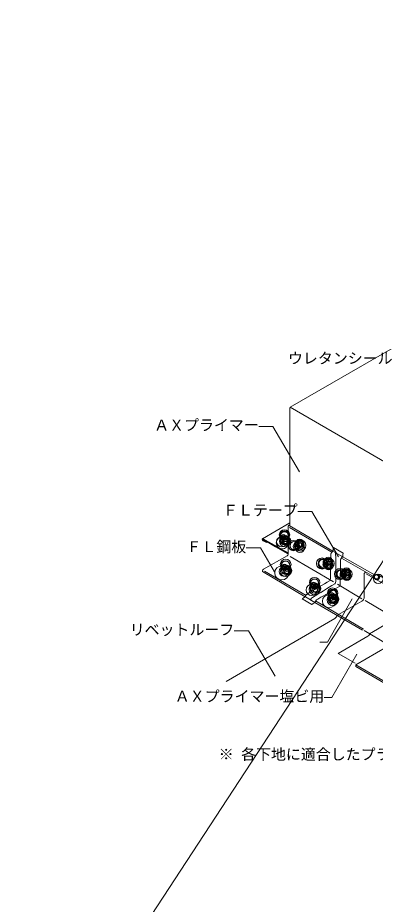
# Model space of a CAD drawing. Units: millimetres, scale not verified. Extents: x -167977 to 14576, y -41718 to 140835.
# Drawn here: x -383 to -96, y -358 to 355 of the extents above; entities that cross this region are included whole.
import ezdxf
from ezdxf.enums import TextEntityAlignment as Align

# ---------------------------------------------------------------- set-up
doc = ezdxf.new("R2010")
doc.units = ezdxf.units.MM
doc.header["$LTSCALE"] = 3
doc.layers.add('0-0_レイヤー 2', color=7, linetype='Continuous', lineweight=9)
doc.layers.add('0-1_レイヤー 1', color=7, linetype='Continuous', lineweight=18)
doc.styles.add('ＭＳ ゴシック', font='')
doc.styles.get('ＭＳ ゴシック').set_extended_font_data('MS Gothic')

# ---------------------------------------------------------------- blocks, each defined once
blk = doc.blocks.new('AIGNBL0201006A')
at = {"layer": '0-1_レイヤー 1'}
blk.add_line((497.28, 234.96), (472.38, 220.44), dxfattribs=at)
blk.add_circle((-76115.981, 49944.573), 91276.444, dxfattribs=at)
blk = doc.blocks.new('AIGNBL0203001D')
at = {"layer": '0-1_レイヤー 1'}
for centre, radius in [((451.002, 271.584), 5.3), ((452.848, 274.224), 2.087), ((455.568, 273.226), 3.319), ((454.766, 274.41), 1.892)]:
    blk.add_circle(centre, radius, dxfattribs=at)
blk = doc.blocks.new('AIGNBL0203001E')
at = {"layer": '0-1_レイヤー 1'}
for centre, radius in [((453.845, 277.998), 4.175), ((453.706, 277.345), 3.513), ((453.881, 277.815), 3.376), ((453.765, 277.439), 2.999), ((452.949, 276.187), 2.132), ((453.885, 272.56), 4.493), ((454.03, 273.235), 3.812), ((453.859, 273.525), 3.376), ((453.975, 273.901), 2.999), ((452.772, 275.074), 1.748), ((452.173, 275.44), 1.061), ((453.101, 276.064), 1.475), ((452.927, 275.488), 1.205), ((452.587, 275.676), 0.833), ((454.639, 275.276), 1.475), ((455.006, 275.097), 1.71), ((455.079, 275.781), 1.638), ((454.813, 275.852), 1.205), ((455.153, 275.664), 0.833), ((455.645, 275.436), 0.986)]:
    blk.add_circle(centre, radius, dxfattribs=at)
blk = doc.blocks.new('AIGNBL0202001C')
at = {"layer": '0-1_レイヤー 1'}
for name in ['AIGNBL0203001E', 'AIGNBL0203001D']:
    blk.add_blockref(name, (0, 0), dxfattribs=at)
blk = doc.blocks.new('AIGNBL0203001A')
at = {"layer": '0-1_レイヤー 1'}
for centre, radius in [((465.014, 295.068), 3.319), ((465.235, 291.717), 3.459), ((464.871, 291.905), 3.05), ((464.507, 294.645), 2.668)]:
    blk.add_circle(centre, radius, dxfattribs=at)
blk = doc.blocks.new('AIGNBL0203001B')
at = {"layer": '0-1_レイヤー 1'}
for centre, radius in [((459.88, 293.355), 4.493), ((460.555, 293.21), 3.812), ((460.592, 293.4), 3.219), ((462.087, 292.642), 1.543), ((462.394, 294.468), 1.748), ((462.417, 292.234), 1.71), ((462.345, 294.343), 1.228), ((465.318, 293.395), 4.175), ((464.665, 293.534), 3.513), ((464.548, 293.4), 3.219), ((463.507, 294.291), 2.132), ((463.101, 292.161), 1.638), ((463.053, 294.158), 1.543), ((462.795, 292.457), 1.228), ((462.76, 295.067), 1.061), ((462.756, 291.595), 0.986), ((462.57, 294.743), 0.786), ((462.57, 292.057), 0.786)]:
    blk.add_circle(centre, radius, dxfattribs=at)
blk = doc.blocks.new('AIGNBL02020019')
at = {"layer": '0-1_レイヤー 1'}
for name in ['AIGNBL0203001B', 'AIGNBL0203001A']:
    blk.add_blockref(name, (0, 0), dxfattribs=at)
blk = doc.blocks.new('AIGNBL02030026')
at = {"layer": '0-1_レイヤー 1'}
for centre, radius in [((413.401, 318.46), 4.809), ((412.966, 319.464), 4.116), ((416.928, 320.026), 3.319), ((416.505, 320.533), 2.668)]:
    blk.add_circle(centre, radius, dxfattribs=at)
blk = doc.blocks.new('AIGNBL02030027')
at = {"layer": '0-1_レイヤー 1'}
for centre, radius in [((415.205, 324.858), 4.175), ((415.241, 324.675), 3.376), ((415.255, 319.722), 4.175), ((415.066, 324.205), 3.513), ((415.219, 320.385), 3.376), ((415.394, 320.375), 3.513), ((415.125, 324.299), 2.999), ((414.302, 323.029), 2.113), ((415.335, 320.761), 2.999), ((414.029, 321.932), 1.648), ((413.498, 322.287), 1.026), ((414.461, 322.924), 1.475), ((414.287, 322.348), 1.205), ((413.947, 322.536), 0.833), ((416.158, 321.551), 2.113), ((415.999, 322.136), 1.475), ((416.431, 322.648), 1.648), ((416.173, 322.712), 1.205), ((416.513, 322.524), 0.833), ((416.962, 322.293), 1.026)]:
    blk.add_circle(centre, radius, dxfattribs=at)
blk = doc.blocks.new('AIGNBL02020025')
at = {"layer": '0-1_レイヤー 1'}
for name in ['AIGNBL02030027', 'AIGNBL02030026']:
    blk.add_blockref(name, (0, 0), dxfattribs=at)
blk = doc.blocks.new('AIGNBL02030014')
at = {"layer": '0-1_レイヤー 1'}
for centre, radius in [((427.334, 318.048), 3.319), ((427.626, 314.449), 3.664), ((426.827, 317.625), 2.668), ((425.906, 315.371), 1.715)]:
    blk.add_circle(centre, radius, dxfattribs=at)
blk = doc.blocks.new('AIGNBL02030015')
at = {"layer": '0-1_レイヤー 1'}
for centre, radius in [((422.502, 316.325), 4.175), ((422.832, 316.32), 3.236), ((423.155, 316.186), 3.513), ((424.313, 315.429), 2.132), ((424.436, 315.581), 1.475), ((424.719, 317.559), 1.638), ((424.605, 317.263), 1.228), ((427.94, 316.365), 4.493), ((427.265, 316.51), 3.812), ((426.973, 316.34), 3.375), ((426.292, 316.475), 2.692), ((425.426, 315.252), 1.748), ((425.403, 317.486), 1.71), ((425.313, 317.078), 1.543), ((425.012, 315.407), 1.205), ((424.824, 315.067), 0.833), ((425.06, 314.653), 1.061), ((424.83, 317.663), 0.786), ((425.064, 318.125), 0.986)]:
    blk.add_circle(centre, radius, dxfattribs=at)
blk = doc.blocks.new('AIGNBL02020013')
at = {"layer": '0-1_レイヤー 1'}
for name in ['AIGNBL02030014', 'AIGNBL02030015']:
    blk.add_blockref(name, (0, 0), dxfattribs=at)
blk = doc.blocks.new('AIGNBL02030020')
at = {"layer": '0-1_レイヤー 1'}
for centre, radius in [((450.554, 303.588), 3.319), ((450.775, 300.237), 3.459), ((450.411, 300.425), 3.05), ((450.047, 303.165), 2.668)]:
    blk.add_circle(centre, radius, dxfattribs=at)
blk = doc.blocks.new('AIGNBL02030021')
at = {"layer": '0-1_レイヤー 1'}
for centre, radius in [((445.42, 301.875), 4.493), ((446.095, 301.73), 3.812), ((446.072, 301.92), 3.219), ((447.567, 301.162), 1.543), ((447.934, 302.988), 1.748), ((447.957, 300.754), 1.71), ((447.825, 302.863), 1.228), ((450.858, 301.915), 4.175), ((450.205, 302.054), 3.513), ((450.028, 301.92), 3.219), ((449.047, 302.811), 2.132), ((448.533, 302.678), 1.543), ((448.641, 300.681), 1.638), ((448.275, 300.977), 1.228), ((448.3, 303.587), 1.061), ((448.05, 303.263), 0.786), ((448.05, 300.577), 0.786), ((448.296, 300.115), 0.986)]:
    blk.add_circle(centre, radius, dxfattribs=at)
blk = doc.blocks.new('AIGNBL0202001F')
at = {"layer": '0-1_レイヤー 1'}
for name in ['AIGNBL02030020', 'AIGNBL02030021']:
    blk.add_blockref(name, (0, 0), dxfattribs=at)
blk = doc.blocks.new('AIGNBL02030023')
at = {"layer": '0-1_レイヤー 1'}
for centre, radius in [((437.106, 280.618), 4.539), ((438.431, 283.114), 1.715), ((441.108, 281.746), 3.319), ((440.254, 283.11), 1.711)]:
    blk.add_circle(centre, radius, dxfattribs=at)
blk = doc.blocks.new('AIGNBL02030024')
at = {"layer": '0-1_レイヤー 1'}
for centre, radius in [((439.425, 281.08), 4.493), ((439.385, 286.518), 4.175), ((439.246, 285.865), 3.513), ((439.57, 281.755), 3.812), ((439.38, 286.168), 3.219), ((439.38, 282.212), 3.219), ((438.489, 284.707), 2.132), ((438.312, 283.594), 1.748), ((438.622, 284.673), 1.543), ((440.138, 283.707), 1.543), ((440.546, 283.617), 1.71), ((440.619, 284.301), 1.638), ((440.323, 284.415), 1.228), ((437.713, 283.96), 1.061), ((438.437, 283.965), 1.228), ((438.037, 284.19), 0.786), ((440.723, 284.19), 0.786), ((441.185, 283.956), 0.986)]:
    blk.add_circle(centre, radius, dxfattribs=at)
blk = doc.blocks.new('AIGNBL02020022')
at = {"layer": '0-1_レイヤー 1'}
for name in ['AIGNBL02030024', 'AIGNBL02030023']:
    blk.add_blockref(name, (0, 0), dxfattribs=at)
blk = doc.blocks.new('AIGNBL02030017')
at = {"layer": '0-1_レイヤー 1'}
for centre, radius in [((413.026, 294.275), 5.671), ((414.599, 295.55), 3.799), ((417.828, 296.146), 3.319), ((417.397, 296.59), 2.719)]:
    blk.add_circle(centre, radius, dxfattribs=at)
blk = doc.blocks.new('AIGNBL02030018')
at = {"layer": '0-1_レイヤー 1'}
for centre, radius in [((416.134, 301.103), 4.299), ((416.186, 295.717), 4.299), ((415.972, 300.356), 3.543), ((416.348, 296.464), 3.543), ((416.16, 300.628), 3.219), ((416.16, 296.672), 3.219), ((415.202, 299.149), 2.113), ((414.929, 298.052), 1.648), ((415.402, 299.133), 1.543), ((415.217, 298.425), 1.228), ((417.118, 297.671), 2.113), ((416.918, 298.167), 1.543), ((417.391, 298.768), 1.648), ((417.103, 298.875), 1.228), ((414.398, 298.407), 1.026), ((414.817, 298.65), 0.786), ((417.503, 298.65), 0.786), ((417.922, 298.413), 1.026)]:
    blk.add_circle(centre, radius, dxfattribs=at)
blk = doc.blocks.new('AIGNBL02020016')
at = {"layer": '0-1_レイヤー 1'}
for name in ['AIGNBL02030017', 'AIGNBL02030018']:
    blk.add_blockref(name, (0, 0), dxfattribs=at)
blk = doc.blocks.new('AIGNBL0202002B')
at = {"layer": '0-1_レイヤー 1'}
for p, q in [((523.02, 274.32), (510.66, 281.16)), ((508.68, 277.8), (520.44, 271.26))]:
    blk.add_line(p, q, dxfattribs=at)
for centre, radius in [((510.953, 278.042), 3.857), ((509.59, 279.402), 2.058), ((509.953, 279.591), 2.197), ((509.413, 279.619), 1.657), ((509.704, 279.645), 1.83)]:
    blk.add_circle(centre, radius, dxfattribs=at)

msp = doc.modelspace()

# ---------------------------------------------------------------- linework, layer by layer
at = {"layer": '0-1_レイヤー 1'}
for p, q in [((-164.807, -53.921), (-164.807, 41.179)), ((-178.441, 25.93), (-189.841, 25.93)), ((-157.021, -10.55), (-178.441, 25.93)), ((-166.187, -54.821), (-166.187, -76.241)), ((-130.307, -74.441), (-165.467, -53.741)), ((-131.147, -75.341), (-165.167, -55.481)), ((-186.407, -65.141), (-176.447, -70.901)), ((-176.447, -70.901), (-166.427, -76.661)), ((-188.483, -71.893), (-199.883, -71.893)), ((-177.146, -91.201), (-188.483, -71.893)), ((-166.967, -78.221), (-185.987, -89.081)), ((-122.147, -76.121), (-129.947, -71.501)), ((-122.807, -78.821), (-129.827, -74.681)), ((-129.707, -99.221), (-164.507, -78.641)), ((-128.087, -78.581), (-128.087, -98.801)), ((-124.607, -102.401), (-124.127, -81.521)), ((-97.078, -95.142), (-123.347, -80.141)), ((-96.464, -93.879), (-122.807, -78.821)), ((-186.887, -90.941), (-152.687, -111.161)), ((-151.847, -110.021), (-185.147, -90.461)), ((-105.094, -92.357), (-104.254, -91.457)), ((-105.094, -111.197), (-105.094, -92.357)), ((-103.594, -92.657), (-97.534, -96.077)), ((-106.948, -112.729), (-126.527, -101.081)), ((-155.027, -112.781), (-147.227, -117.341)), ((-152.387, -111.281), (-144.827, -115.721)), ((-144.827, -115.721), (-106.607, -138.101)), ((-105.767, -137.321), (-144.167, -114.461)), ((-125.794, -125.537), (-107.134, -114.677)), ((-81.45, -127.898), (-104.376, -114.259)), ((-215.892, -179.239), (-128.794, -128.537)), ((-198.137, -138.615), (-209.537, -138.615)), ((-176.717, -175.095), (-198.137, -138.615)), ((-86.267, -149.621), (-105.287, -138.281)), ((-111.117, -157.301), (-131.037, -192.221)), ((-131.037, -192.221), (-137.277, -192.221))]:
    msp.add_line(p, q, dxfattribs=at)
for points in [[(-32.987, -35.141), (-164.687, 41.299), (-66.167, 98.179)], [(-125.747, -79.001), (-147.167, -42.521), (-158.567, -42.521)], [(-164.927, -51.701), (-186.827, -64.421), (-186.287, -64.421), (-166.367, -75.941)], [(-166.427, -76.001), (-176.447, -70.181), (-186.407, -64.421)], [(-186.407, -66.281), (-183.647, -67.421), (-183.647, -66.701), (-186.407, -65.621)], [(-124.667, -102.521), (-124.607, -102.521), (-124.607, -102.401)], [(-114.707, -112.781), (-134.627, -147.701), (-140.867, -147.701)], [(-79.651, -128.383), (-80.071, -128.743), (-99.151, -139.783)], [(-102.151, -142.783), (-126.089, -156.742), (-112.431, -164.45)]]:
    msp.add_lwpolyline(points, dxfattribs=at)
msp.add_lwpolyline([(-112.007, -165.821), (-31.547, -212.561), (-31.547, -214.061), (-112.007, -167.321)], close=True, dxfattribs=at)
for centre, radius, start, end in [((-163.453, -54.72), 2.735, 165.10785, 182.11792), ((-165.701, -54.063), 0.398, 53.86536, 173.45063), ((-186.114, -64.949), 0.895, 151.17872, 184.63176), ((-185.342, -65.002), 1.664, 180.67605, 230.25064), ((-186.601, -64.733), 0.368, 58.0649, 144.01698), ((-186.445, -65.223), 0.0901, 64.69642, 205.30358), ((-185.892, -65.25), 0.635, 181.05438, 215.81552), ((-167.649, -77.127), 1.289, 301.96006, 330.34684), ((-169.345, -76.333), 3.16, 333.04177, 1.66188), ((-166.427, -76.573), 0.0887, 269.94442, 341.13094), ((-166.73, -76.35), 0.462, 327.02086, 48.91836), ((-1444.881, -53.833), 1313.161, 358.45582, 358.98294), ((-130.009, -77.186), 1.918, 154.52114, 178.65414), ((-127.028, -78.618), 5.225, 135.53278, 154.41747), ((-133.965, -72.155), 4.26, 318.86577, 329.33947), ((-131.015, -73.904), 0.83, 329.35351, 356.04544), ((-109.158, -74.771), 21.044, 171.06115, 177.79445), ((-125.472, -76.774), 2.678, 163.89954, 182.72664), ((-164.857, -79.053), 36.774, 0.73568, 3.35513), ((-127.453, -76.202), 0.616, 136.61691, 163.89333), ((-127.711, -75.971), 0.269, 89.48407, 134.73482), ((-127.734, -76.151), 0.451, 47.06363, 86.83377), ((-102.249, -79.323), 20.154, 170.85887, 177.71994), ((-122.887, -81.569), 1.241, 155.14552, 177.80816), ((-120.849, -82.517), 3.488, 142.99062, 155.08186), ((-149.009, -60.29), 32.388, 321.57824, 324.96898), ((-123.248, -78.472), 0.863, 331.65565, 356.70596), ((-185.689, -90.502), 1.276, 157.64889, 200.11909), ((-184.924, -90.966), 2.163, 119.40925, 153.99346), ((-8570.525, 109.112), 8440.659, 358.59423, 358.65359), ((215.778, -704.781), 699.616, 119.84655, 121.65339), ((-131.405, -98.903), 3.32, 333.70262, 1.74968), ((-694.26, 816.087), 1077.211, 300.54489, 301.66307), ((2201.739, -4018.159), 4554.6, 120.7159, 120.93889), ((-129.465, -99.792), 1.188, 303.65029, 330.72131), ((-103.395, -190.339), 93.172, 122.15812, 123.65237), ((-154.184, -109.776), 2.067, 305.38209, 344.18273), ((-148.849, -111.79), 3.647, 144.63038, 156.55524), ((-150.34, -110.767), 1.839, 123.94705, 143.74605), ((-146.499, -113.406), 1.463, 170.06344, 188.46752), ((-145.609, -113.721), 2.4, 119.94522, 166.31498), ((-142.223, -115.717), 2.293, 120.50504, 141.23978), ((-67.691, -233.772), 141.906, 120.58223, 122.23714), ((-109.029, -111.228), 3.935, 298.78689, 0.45486), ((-156.649, -100.715), 19.11, 299.5409, 307.08036), ((-146.382, -114.51), 1.919, 310.86397, 329.38236), ((-129.859, -123.548), 16.915, 146.78267, 151.54166), ((-129.614, -126.811), 1.91, 295.39912, 313.84919), ((-130.868, -125.508), 3.72, 313.8726, 333.67751), ((-123.454, -130.122), 5.043, 133.15962, 143.99305), ((-121.772, -131.597), 7.273, 123.56931, 134.87445), ((-103.882, -139.937), 3.331, 301.31441, 333.89071), ((-96.751, -144.105), 4.943, 119.04035, 146.86884)]:
    msp.add_arc(centre, radius, start, end, dxfattribs=at)

# ---------------------------------------------------------------- block references
for name, p in [('AIGNBL0201006A', (-584.387, -386.261)), ('AIGNBL02020025', (-584.387, -386.261)), ('AIGNBL02020013', (-584.387, -386.261)), ('AIGNBL02020016', (-584.387, -386.261)), ('AIGNBL0202001F', (-584.387, -386.261)), ('AIGNBL02020019', (-584.387, -386.261)), ('AIGNBL02020022', (-584.387, -386.261)), ('AIGNBL0202002B', (-604.834, -374.777)), ('AIGNBL0202001C', (-584.387, -386.261))]:
    msp.add_blockref(name, p, dxfattribs=at)

# ---------------------------------------------------------------- texts
at = {"layer": '0-0_レイヤー 2', "style": 'ＭＳ ゴシック'}
for s, p in [('ＡＸプライマー', (-273.841, 19.93)), ('ＦＬテープ', (-218.567, -48.521)), ('ＦＬ鋼板', (-247.883, -77.893)), ('リベットルーフ', (-293.537, -144.615)), ('ＡＸプライマー塩ビ用', (-257.277, -198.221)), ('※ 各下地に適合したプライマー塗布が必要です。', (-222.029, -244.877))]:
    msp.add_text(s, height=8.798, dxfattribs=at).set_placement(p, align=Align.BOTTOM_LEFT)
at = {"layer": '0-1_レイヤー 1', "style": 'ＭＳ ゴシック'}
msp.add_text('ウレタンシール', height=8.798, dxfattribs=at).set_placement((-166.367, 73.699), align=Align.BOTTOM_LEFT)

doc.saveas('drawing.dxf')
